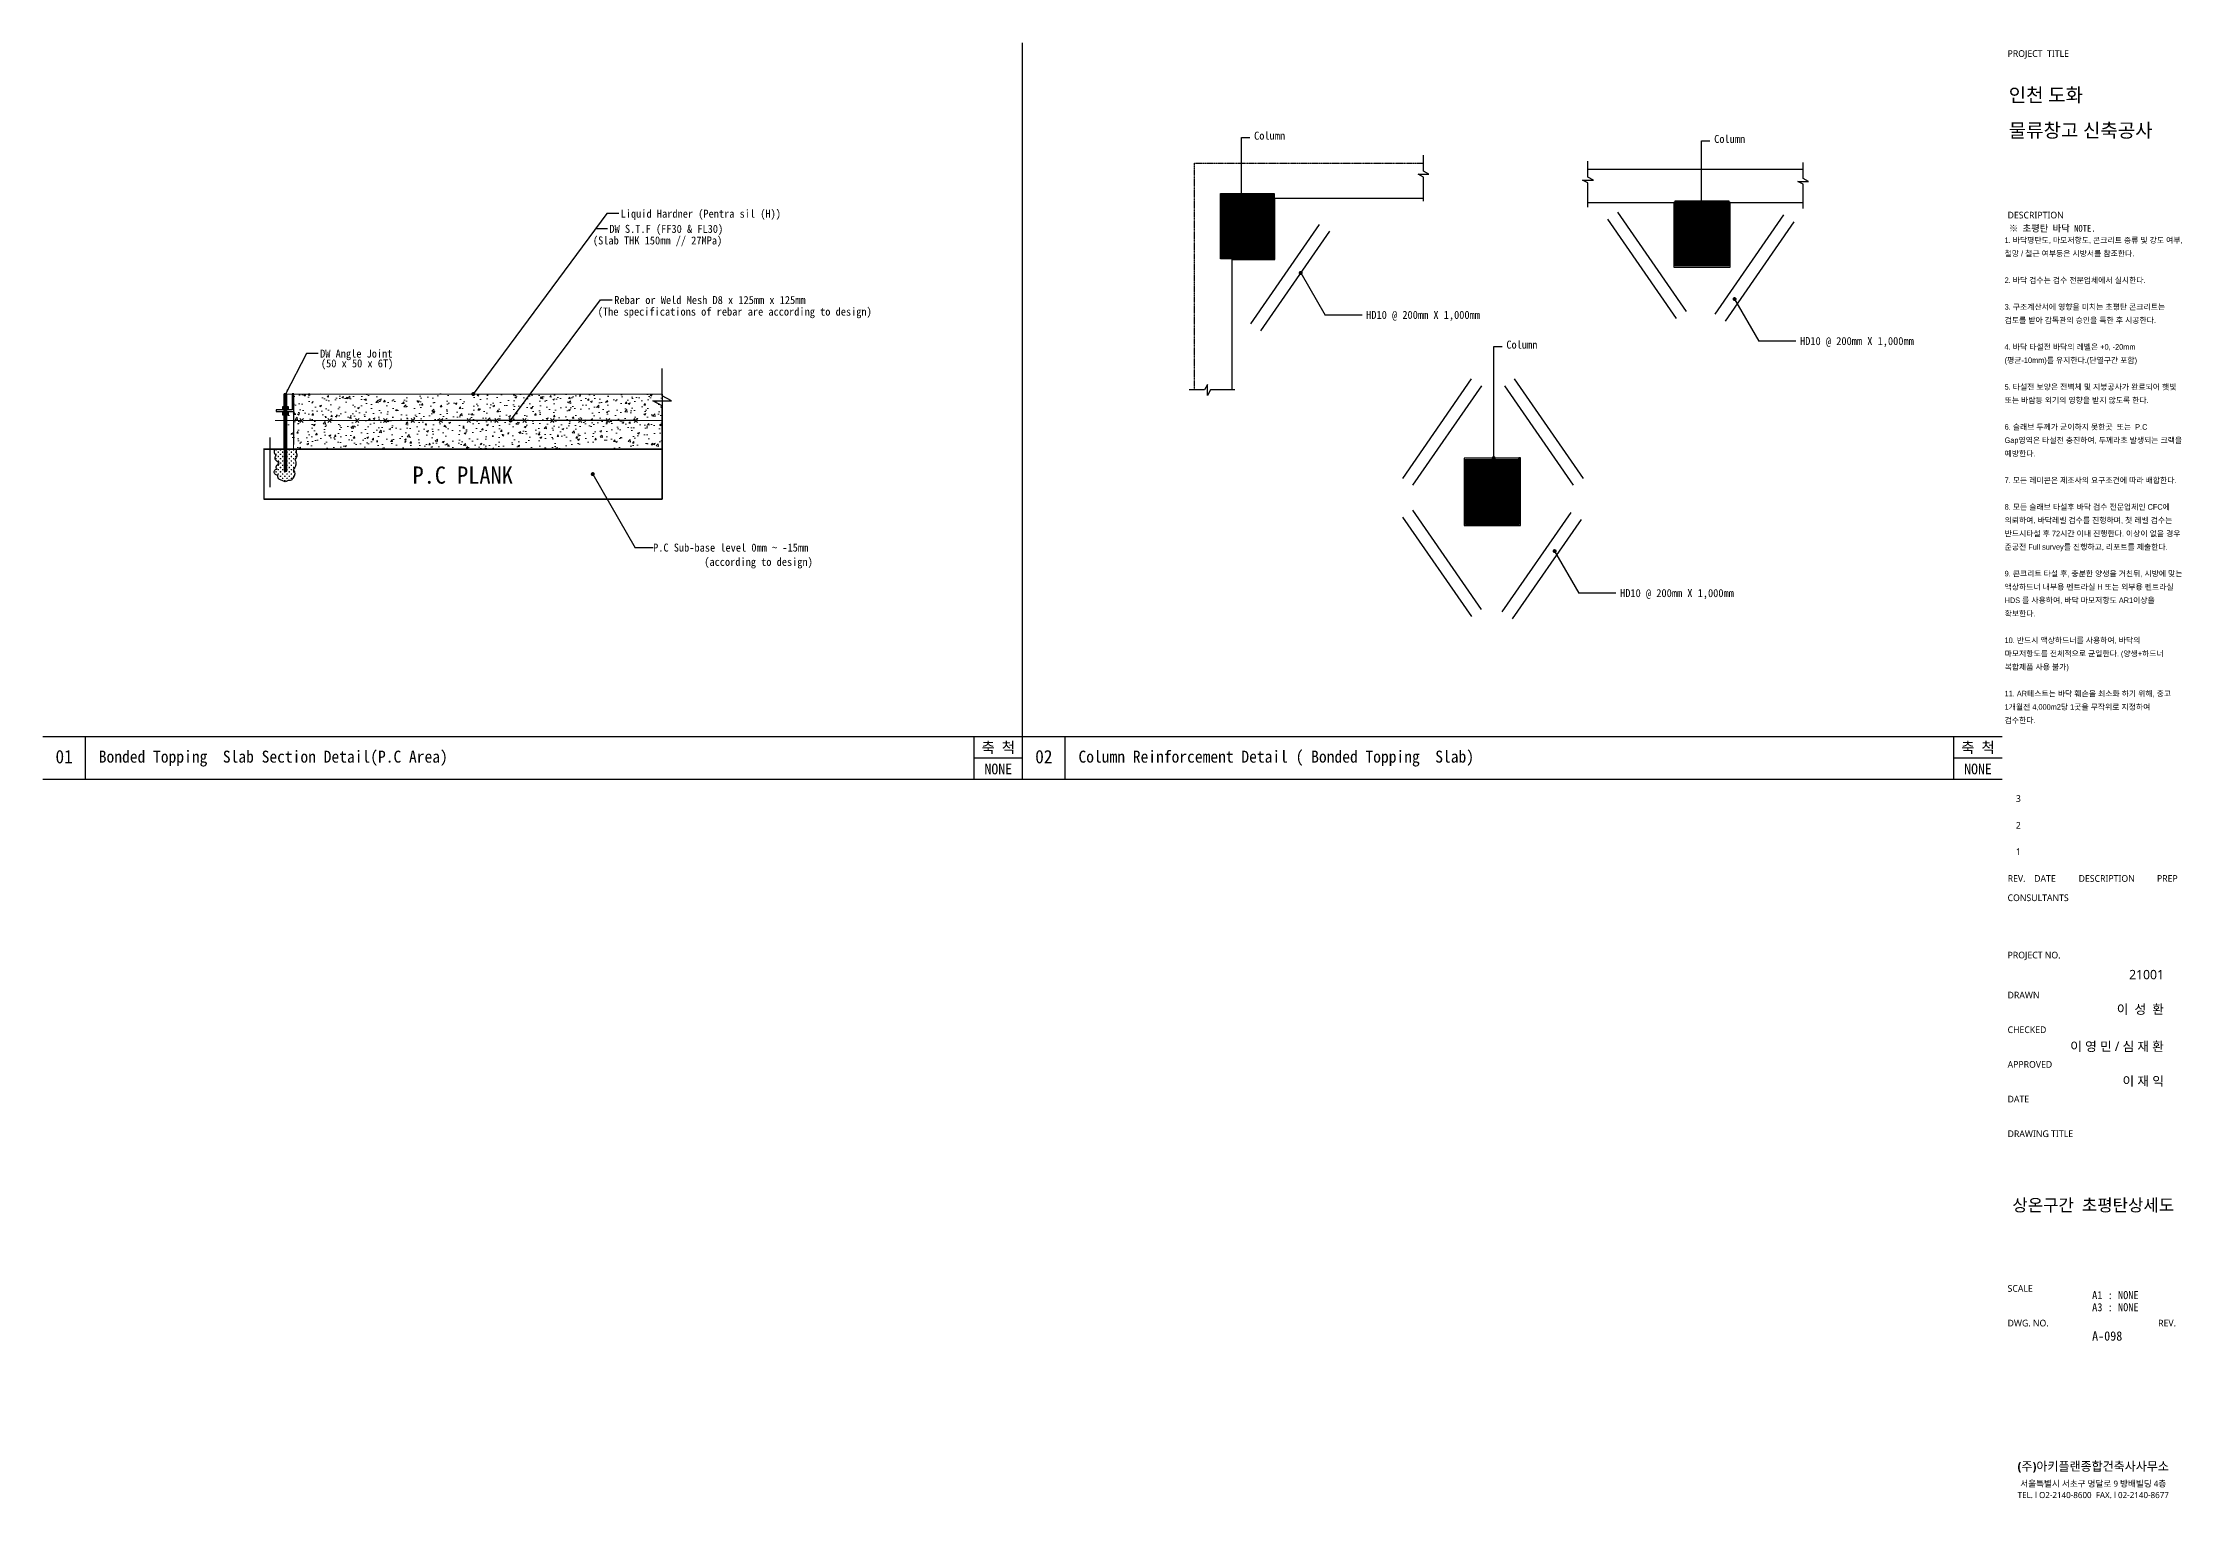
# Model space of a CAD drawing. Header units: millimetres. Extents: x 1364877 to 2662909, y 234189 to 1399913.
# Drawn here: x 1841976 to 2242909, y 831393 to 1104289 of the extents above; entities that cross this region are included whole.
import ezdxf
from ezdxf.enums import TextEntityAlignment as Align

# ---------------------------------------------------------------- set-up
doc = ezdxf.new("R2010")
doc.units = ezdxf.units.MM
doc.header["$LTSCALE"] = 5
doc.header["$MEASUREMENT"] = 0
for name, pattern in [('DASHED.5x.5', [1, 0.5, -0.5]), ('FORM$0$PHANTOM2', [31.750000000000004, 15.875, -3.175, 3.175, -3.175, 3.175, -3.175]), ('HID', [2, 1.1, -0.9])]:
    doc.linetypes.add(name, pattern=pattern)
for name, color, linetype, lineweight in [('A-BORD-TEXT', 3, 'CONTINUOUS', 25), ('A-CONC-LIN2', 7, 'CONTINUOUS', 25), ('A-CUTL', 7, 'CONTINUOUS', 25), ('A-MKXS-LEAD', 7, 'CONTINUOUS', 25), ('A-MKXS-TEXT1', 3, 'CONTINUOUS', 25), ('A-MKXX-NAME', 3, 'CONTINUOUS', 25), ('A-SECT-MESH', 8, 'HID', 18), ('A-XXXX-HATC', 8, 'CONTINUOUS', 18), ('A-XXXX-TABL', 7, 'CONTINUOUS', 25), ('A-XXXX-TXT2', 3, 'CONTINUOUS', 25), ('FC Ground Beam', 52, 'DASHED.5x.5', 0), ('FORM(미추홀)$0$A-BORD-TEXT', 3, 'CONTINUOUS', 25), ('문자 참고', 3, 'CONTINUOUS', 13)]:
    doc.layers.add(name, color=color, linetype=linetype, lineweight=lineweight)
for name, color, linetype in [('CA-ANNO-TEXT', 3, 'CONTINUOUS'), ('DW-ETC', 7, 'CONTINUOUS'), ('FORM(미추홀)$0$FORM', 7, 'CONTINUOUS')]:
    doc.layers.add(name, color=color, linetype=linetype)
doc.styles.add('FORM(미추홀)$0$맑은고딕', font='malgun.ttf')
doc.styles.add('FORM(미추홀)$0$맑은고딕B', font='malgunbd.ttf')
doc.styles.add('돋움', font='')
doc.styles.add('돋움_14', font='', dxfattribs={"height": 2.5})
doc.styles.add('돋움체', font='')
doc.styles.add('맑은고딕', font='')
doc.styles.get('돋움').set_extended_font_data('DotumChe')
doc.styles.get('돋움_14').set_extended_font_data('Dotum')
doc.styles.get('돋움체').set_extended_font_data('DotumChe')
doc.styles.get('맑은고딕').set_extended_font_data('DotumChe')

msp = doc.modelspace()

# ---------------------------------------------------------------- hatches: boundary and pattern name
at = {"layer": 'A-XXXX-HATC', "true_color": 0x939598}
h = msp.add_hatch(dxfattribs=at)
h.set_pattern_fill('ANSI31', color=252, scale=37.79700348224709)
h.set_pattern_definition([(44.99999999999999, (1461714.363510808, 1224968.013128294), (-84.85669296988037, 84.85669296988037), [])])
h.paths.add_polyline_path([(2064894.126492955, 1063794.889622783), (2062794.124939582, 1063794.889622783), (2062794.124939582, 1076028.306021153), (2072831.497224227, 1076028.306021153), (2072831.497224227, 1063794.889622783)])
h = msp.add_hatch(dxfattribs=at)
h.set_pattern_fill('ANSI31', color=252, scale=37.79700348224709)
h.set_pattern_definition([(44.99999999999999, (1549408.903768571, 1223532.532839899), (-84.85669296988037, 84.85669296988037), [])])
h.paths.add_polyline_path([(2150136.729945944, 1062440.556781051), (2148036.728392571, 1062440.556781051), (2148036.728392571, 1074673.973179398), (2158074.100677215, 1074673.973179398), (2158074.100677215, 1062440.556781051)])
at = {"layer": 'A-XXXX-HATC'}
h = msp.add_hatch(dxfattribs=at)
h.set_pattern_fill('ANSI31', color=256, scale=32.33885299032154)
h.set_pattern_definition([(44.99999999999999, (891241.3265980035, 1220563.114194548), (-72.60279562867262, 72.60279562867262), [])])
h.paths.add_polyline_path([(1887265.555339828, 1038469.661192871), (1887265.171141796, 1023961.45732294), (1887735.250401968, 1023961.45732294), (1887752.618850762, 1038469.661192871)])
h = msp.add_hatch(dxfattribs=at)
h.set_pattern_fill('AR-CONC', color=256, scale=19.40331179419293)
h.set_pattern_definition([(49.99999999999999, (891241.3265980035, 1220563.114194548), (3534.985936651299, -309.2710464256481), [369.6330896793752, -4065.963986473127]), (355, (891241.3265980035, 1220563.114194548), (-683.8390946028193, 3707.135538587863), [295.7064717435002, -3252.782524011154]), (100.4514446999999, (891535.9078134838, 1220537.341677752), (2851.146832721668, 3397.864341050446), [314.1397886971262, -3455.540543477873]), (46.1842, (891241.3265980035, 1221548.802433693), (5259.831151300771, -815.7603974324111), [554.4496345190573, -6098.945979709612]), (96.63555760999992, (891679.6454711007, 1221480.82293081), (4606.426434231687, 4800.886241598417), [471.2098759146099, -5183.315496459825]), (351.1841511700001, (891241.3265980035, 1221548.802433693), (4606.426434493128, 4800.886241361913), [443.5590686641929, -4879.151582127928]), (21, (891734.1707175756, 1221302.380373907), (2941.82130628174, -1984.283526118993), [369.6330896793752, -4065.963986473128]), (326.0000000000001, (891734.1707175756, 1221302.380373907), (1199.164025542946, 3573.856535409604), [295.7064717435001, -3252.771189178502]), (71.45144499999999, (891979.3224929813, 1221137.023412401), (4140.985325265136, 1589.573027736826), [314.1397886971273, -3455.534586661162]), (37.49999999999998, (891241.3265980035, 1220563.114194548), (59.9291318797908, 1640.647783025893), [0, -3213.343659612703, 0, -3302.055601135753, 0, -3265.092292167815]), (7.499999999999998, (891241.3265980035, 1220563.114194548), (1296.522745670206, 1943.834928917445), [0, -1882.664536766951, 0, -3139.417041676827, 0, -1244.431401920563]), (327.5, (890142.2842113636, 1220563.114194548), (2630.906594382994, -111.1566058789525), [0, -1232.110298931251, 0, -3844.184132665504, 0, -5100.936637575379]), (317.5, (889649.4400917897, 1220563.114194548), (2874.196692251468, 493.3581333520114), [0, -1601.743388610626, 0, -2552.932539385552, 0, -3622.404278857877])])
h.paths.add_polyline_path([(1887265.387702612, 1028074.540649325), (1887265.555339828, 1038469.661192871), (1958104.402579565, 1038393.723769048), (1958104.402579565, 1028074.642382882)])
h = msp.add_hatch(color=256, dxfattribs=at)
h.dxf.hatch_style = 1
h.paths.add_polyline_path([(1887006.462012397, 1034477.901427335), (1887006.462012397, 1035150.146525673), (1888008.506602856, 1035150.146525673), (1888008.506602856, 1034477.901427335)])
h.paths.add_polyline_path([(1887006.462012397, 1035442.38463221), (1887006.462012397, 1036114.629730548), (1888008.506602856, 1036114.629730548), (1888008.506602856, 1035442.38463221)])
at = {"layer": 'A-XXXX-HATC', "true_color": 0xc7c8ca}
h = msp.add_hatch(dxfattribs=at)
h.set_pattern_fill('CROSS', color=9, scale=64.67770598064308)
h.set_pattern_definition([(0, (727021.2783414694, 1220563.114194548), (410.7034329770836, 410.7034329770835), [205.3517164885418, -616.0551494656254]), (90, (727123.9541997137, 1220460.438336304), (-410.7034329770836, 410.7034329770835), [205.3517164885418, -616.0551494656253])])
edge = h.paths.add_edge_path()
edge.add_line((1889481.66916471, 1028074.543832165), (1889481.66916471, 1027451.642594413))
edge.add_arc((1888612.825911447, 1026939.777783002), 1008.411713489152, -50.65520475658559, 30.50377073245022, ccw=False)
edge.add_arc((1887906.033333805, 1025401.216053218), 1545.20512183085, -48.69428943633039, 29.407014295677698, ccw=False)
edge.add_arc((1888065.883960528, 1023487.648856623), 1143.023452375816, -45.30975797009211, 41.19428151866498, ccw=False)
edge.add_arc((1888242.507846745, 1022832.015883947), 646.5762037537813, 245.19957228204072, 345.9503611125955, ccw=False)
edge.add_arc((1887427.697343581, 1022707.6825797), 713.7990307605854, 220.3983799548537, 319.6016200451463, ccw=False)
edge.add_arc((1886867.798705301, 1023087.26847287), 842.3556064344995, 169.9005265221081, 271.10878817012707, ccw=False)
edge.add_arc((1885947.114021227, 1023793.566518287), 566.0099432677076, 94.67883500395948, 279.29099229905637, ccw=False)
edge.add_arc((1886296.412268498, 1024731.210089862), 543.9778360443762, 90.44653663725347, 223.3651359590541, ccw=False)
edge.add_arc((1886329.866918995, 1025492.469663901), 220.5433734276151, 99.84100935775638, 260.15899064224357, ccw=False)
edge.add_arc((1886254.755266636, 1026409.352868842), 700.584876711828, 137.7100568450201, 273.0615667544278, ccw=False)
edge.add_arc((1886531.419700088, 1027683.859923792), 1129.983560897742, 166.1069406391549, 225.2930733416773, ccw=False)
edge.add_line((1885434.493158568, 1027955.180786252), (1885434.493158568, 1028057.794367572))
edge.add_line((1885434.493158568, 1028057.794367572), (1889481.66916471, 1028074.543832165))
at = {"layer": 'A-XXXX-HATC', "true_color": 0x939598}
h = msp.add_hatch(dxfattribs=at)
h.set_pattern_fill('ANSI31', color=252, scale=37.79700348224709)
h.set_pattern_definition([(44.99999999999999, (1510059.742738741, 1175054.904453062), (-84.85669296988037, 84.85669296988037), [])])
h.paths.add_polyline_path([(2110787.568916113, 1013962.928394238), (2108687.567362742, 1013962.928394238), (2108687.567362742, 1026196.344792583), (2118724.939647385, 1026196.344792583), (2118724.939647385, 1013962.928394238)])

# ---------------------------------------------------------------- linework, layer by layer
at = {"layer": 'A-CONC-LIN2'}
for p, q in [((1883423.693047318, 1028074.642382882, 1.893316833769678e-09), (1958104.402579565, 1028074.642382882, 1.893316833769678e-09)), ((1884534.205152293, 1030294.747802531, 1.893316833769678e-09), (1884534.205152293, 1020962.253046346, 1.893316833769678e-09)), ((1958104.402579565, 1018742.147626697, 1.893316833769678e-09), (1883423.693047318, 1018742.147626697, 1.893316833769678e-09))]:
    msp.add_line(p, q, dxfattribs=at)
for points in [[(2131676.187854121, 1080594.683560818), (2172031.620855982, 1080594.683560818)], [(2131676.187854121, 1074349.628210834), (2148036.728392571, 1074349.628210834)], [(2148305.580081447, 1052586.094810161), (2135386.908411222, 1071224.999613872)], [(2150169.470561825, 1053877.961977163), (2137250.798891599, 1072516.866780899)], [(2147788.343455767, 1074349.628210834), (2147788.343455767, 1062245.817624436), (2158359.322482487, 1062245.817624436), (2158359.322482487, 1074349.628210834), (2158074.100677215, 1074349.628210834), (2158074.100677215, 1062440.556781051), (2148036.728392571, 1062440.556781051), (2148036.728392571, 1074349.628210834), (2147788.343455767, 1074349.628210834)], [(2155507.883049272, 1053390.326157339), (2168426.55471951, 1072029.230961051)], [(2170290.445199875, 1070737.363794048), (2157371.77352965, 1052098.458990314)], [(2158074.100677215, 1074349.628210834), (2172031.620855982, 1074349.628210834)], [(2096945.645976688, 1022618.795304183), (2109864.317646914, 1041257.700107917)], [(2111728.208127292, 1039965.83294089), (2098809.536457054, 1021326.928137156)], [(2128987.656803798, 1021328.680618451), (2116068.985133573, 1039967.585422185)], [(2130851.547284177, 1022620.547785476), (2117932.87561395, 1041259.452589211)], [(2108439.182425938, 1026381.873572382), (2108439.182425938, 1013768.189237623), (2119010.161452668, 1013768.189237623), (2119010.161452668, 1026446.269395576), (2118724.939647385, 1026446.269395576), (2118724.939647385, 1013962.928394238), (2108687.567362742, 1013962.928394238), (2108687.567362742, 1026196.344792583), (2118724.939647385, 1026196.344792583), (2118724.939647385, 1026446.269395576), (2108439.182425938, 1026381.873572382)], [(2109879.718397031, 996714.0653987392), (2096961.046726804, 1015352.970202451)], [(2111743.608877408, 998005.9325657659), (2098824.937207172, 1016644.837369476)], [(2115598.370525263, 997576.7996027418), (2128517.0421955, 1016215.704406452)], [(2130380.932675866, 1014923.837239427), (2117462.261005641, 996284.9324357151)]]:
    msp.add_lwpolyline(points, dxfattribs=at)
for points, elevation in [([(1888725.885686792, 1038471.23525576), (1888725.885686792, 1035442.38463221), (1885747.693737295, 1035442.38463221), (1885747.693737295, 1035150.146525673), (1889018.12379335, 1035150.146525673), (1889018.12379335, 1038471.23525576)], -3.786633667539356e-09), ([(1887265.387702612, 1028074.540649325), (1887265.555339828, 1038469.661192871), (1958104.402579565, 1038393.723769048), (1958104.402579565, 1028074.642382882)], 1.893316833769678e-09), ([(1883423.694741842, 1028138.631711855), (1883423.694741842, 1018742.147626697), (1958104.402579565, 1018742.147626697), (1958104.402579565, 1028074.642382882)], -3.786633667539356e-09)]:
    msp.add_lwpolyline(points, close=True, dxfattribs=dict(at, elevation=elevation))
at = {"layer": 'A-CUTL'}
for points in [[(2100839.076804573, 1074567.035615223), (2100839.076804573, 1079117.378796125), (2099819.087022057, 1079669.631085327), (2101859.066587087, 1079669.631085327), (2100839.076804573, 1080213.47223258), (2100839.076804573, 1083215.853093926)], [(2131676.187854121, 1073447.056512799), (2131676.187854121, 1077997.3996937), (2130656.198071617, 1078549.651982903), (2132696.177636635, 1078549.651982903), (2131676.187854121, 1079093.493130133), (2131676.187854121, 1082095.873991501)], [(2172031.620855982, 1073199.805409986), (2172031.620855982, 1077750.148590888), (2171011.631073467, 1078302.40088009), (2173051.610638498, 1078302.40088009), (2172031.620855982, 1078846.242027344), (2172031.620855982, 1081848.622888689)], [(2065461.081545189, 1039189.04035584), (2060902.327222328, 1039189.04035584), (2060358.486075086, 1038169.050573325), (2060358.486075086, 1040209.030138355), (2059806.233785884, 1039189.04035584), (2056891.522692112, 1039189.04035584)]]:
    msp.add_lwpolyline(points, dxfattribs=at)
at = {"layer": 'A-CUTL', "elevation": 1.893316833769678e-09}
msp.add_lwpolyline([(1958104.402579565, 1018742.147626697), (1958104.402579565, 1036205.08732719), (1956359.010268563, 1037150.093753557), (1959849.794890564, 1037150.093753557), (1958104.402579565, 1038080.707150959), (1958104.402579565, 1043218.339468379)], dxfattribs=at)
at = {"layer": 'A-MKXS-LEAD'}
for p, q in [((2066716.375104178, 1086533.719382584), (2068297.939350195, 1086533.719382584)), ((2066724.116374192, 1070659.794170627), (2066716.375104178, 1086533.719382584)), ((2152973.145473121, 1085917.222759854), (2154554.709719138, 1085917.222759854)), ((2152980.886743135, 1070043.297547897), (2152973.145473121, 1085917.222759854)), ((1949957.334934096, 1072254.901294086, 1.893316833769678e-09), (1947750.983957297, 1072254.901294165, 1.893316833769678e-09)), ((1947849.939256401, 1069410.923053337, 1.893316833769678e-09), (1945643.588279602, 1069410.923053416, 1.893316833769678e-09)), ((2077823.042040824, 1061138.060432069), (2082377.802036163, 1053236.737223014)), ((2159170.380742291, 1056229.117412916), (2163725.14073763, 1048327.794203862)), ((2089325.931825348, 1053236.737223014), (2082377.802036163, 1053236.737223014)), ((2114008.270052022, 1047352.442827838), (2115589.83429804, 1047352.442827838)), ((2114008.270052022, 1026416.739841769), (2114008.270052022, 1047352.442827838)), ((2170673.270526815, 1048327.794203862), (2163725.14073763, 1048327.794203862)), ((1893603.902971033, 1046020.353958394, 1.893316833769678e-09), (1891397.551994234, 1046020.353958474, 1.893316833769678e-09)), ((1945093.445083066, 1023420.321473919, 1.893316833769678e-09), (1953052.614097626, 1009613.234618672, 1.893316833769678e-09)), ((1956387.540601029, 1009613.234618672, 1.893316833769678e-09), (1953052.614097626, 1009613.234618672, 1.893316833769678e-09)), ((2125432.212501035, 1008973.02728994), (2129986.972496375, 1001071.704080885)), ((2136935.102285559, 1001071.704080885), (2129986.972496375, 1001071.704080885))]:
    msp.add_line(p, q, dxfattribs=at)
for points, elevation in [([(1947750.983957297, 1072254.901294165), (1922684.978959706, 1038427.759315008)], 1.893316833769678e-09), ([(1929695.703083906, 1033457.91205602), (1946549.785093566, 1056066.200769602), (1948756.136070365, 1056066.200769523)], -3.786633667539356e-09), ([(1891397.551994234, 1046020.353958474), (1887469.946375333, 1038425.779572803)], 1.893316833769678e-09)]:
    msp.add_lwpolyline(points, dxfattribs=dict(at, elevation=elevation))
at = {"layer": 'A-MKXS-LEAD', "const_width": 375.0000037500931}
for points in [[(2066536.616372317, 1070659.794170627, 1), (2066911.616376067, 1070659.794170627, 1)], [(2152793.38674126, 1070043.297547896, 1), (2153168.38674501, 1070043.297547896, 1)], [(2077635.542038949, 1061138.060432069, 1), (2078010.542042699, 1061138.060432069, 1)], [(2158982.880740416, 1056229.117412917, 1), (2159357.880744166, 1056229.117412917, 1)], [(2113820.770050148, 1026416.739841769, 1), (2114195.770053897, 1026416.739841769, 1)], [(2125244.71249916, 1008973.02728994, 1), (2125619.71250291, 1008973.02728994, 1)]]:
    msp.add_lwpolyline(points, format="xyb", close=True, dxfattribs=at)
for points, elevation in [([(1922497.478957831, 1038427.759315008, 1), (1922872.47896158, 1038427.759315008, 1)], 1.893316833769678e-09), ([(1929508.203082032, 1033457.912056019, 1), (1929883.203085781, 1033457.912056019, 1)], -3.786633667539356e-09), ([(1944905.94508111, 1023420.321474059, 1), (1945280.94508486, 1023420.321474059, 1)], 1.893316833769678e-09)]:
    msp.add_lwpolyline(points, format="xyb", close=True, dxfattribs=dict(at, elevation=elevation))
at = {"layer": 'A-MKXS-LEAD'}
msp.add_solid([(1888039.048312342, 1039186.278793939, 1.893316833769678e-09), (1887761.637649014, 1039329.744328854, 1.893316833769678e-09), (1887469.946375333, 1038425.779572803, 1.893316833769678e-09)], dxfattribs=at)
at = {"layer": 'A-SECT-MESH', "linetype": 'Continuous'}
for p, q in [((1890190.327497583, 1033854.202143737, 1.893316833769678e-09), (1890814.201953, 1033117.372233366, 1.893316833769678e-09)), ((1890856.741602641, 1033854.202143737, 1.893316833769678e-09), (1890190.327497583, 1033117.372233366, 1.893316833769678e-09)), ((1895465.838181406, 1033457.91205602, -3.786633667539356e-09), (1890777.389814529, 1033457.91205602, -3.786633667539356e-09)), ((1895411.719095556, 1033854.202143737, 1.893316833769678e-09), (1896035.593550994, 1033117.372233366, 1.893316833769678e-09)), ((1896078.133200614, 1033854.202143737, 1.893316833769678e-09), (1895411.719095556, 1033117.372233366, 1.893316833769678e-09)), ((1900687.229779379, 1033457.91205602, -3.786633667539356e-09), (1895998.781412522, 1033457.91205602, -3.786633667539356e-09)), ((1900633.11069353, 1033854.202143737, 1.893316833769678e-09), (1901256.985148967, 1033117.372233366, 1.893316833769678e-09)), ((1901299.524798589, 1033854.202143737, 1.893316833769678e-09), (1900633.11069353, 1033117.372233366, 1.893316833769678e-09)), ((1905908.621377373, 1033457.91205602, -3.786633667539356e-09), (1901220.173010496, 1033457.91205602, -3.786633667539356e-09)), ((1905854.502291504, 1033854.202143737, 1.893316833769678e-09), (1906478.376746941, 1033117.372233366, 1.893316833769678e-09)), ((1906520.916396562, 1033854.202143737, 1.893316833769678e-09), (1905854.502291504, 1033117.372233366, 1.893316833769678e-09)), ((1911130.012975347, 1033457.91205602, -3.786633667539356e-09), (1906441.56460847, 1033457.91205602, -3.786633667539356e-09)), ((1911075.893889497, 1033854.202143737, 1.893316833769678e-09), (1911699.768344915, 1033117.372233366, 1.893316833769678e-09)), ((1911742.307994556, 1033854.202143737, 1.893316833769678e-09), (1911075.893889497, 1033117.372233366, 1.893316833769678e-09)), ((1916351.404573321, 1033457.91205602, -3.786633667539356e-09), (1911662.956206444, 1033457.91205602, -3.786633667539356e-09)), ((1916297.28548747, 1033854.202143737, 1.893316833769678e-09), (1916921.159942908, 1033117.372233366, 1.893316833769678e-09)), ((1916963.69959253, 1033854.202143737, 1.893316833769678e-09), (1916297.28548747, 1033117.372233366, 1.893316833769678e-09)), ((1921572.796171295, 1033457.91205602, -3.786633667539356e-09), (1916884.347804436, 1033457.91205602, -3.786633667539356e-09)), ((1921518.677085445, 1033854.202143737, 1.893316833769678e-09), (1922142.551540881, 1033117.372233366, 1.893316833769678e-09)), ((1922185.091190503, 1033854.202143737, 1.893316833769678e-09), (1921518.677085445, 1033117.372233366, 1.893316833769678e-09)), ((1926794.187769288, 1033457.91205602, -3.786633667539356e-09), (1922105.739402412, 1033457.91205602, -3.786633667539356e-09)), ((1926740.068683419, 1033854.202143737, 1.893316833769678e-09), (1927363.943138856, 1033117.372233366, 1.893316833769678e-09)), ((1927406.482788476, 1033854.202143737, 1.893316833769678e-09), (1926740.068683419, 1033117.372233366, 1.893316833769678e-09)), ((1932015.579367261, 1033457.91205602, -3.786633667539356e-09), (1927327.131000385, 1033457.91205602, -3.786633667539356e-09)), ((1931961.460281412, 1033854.202143737, 1.893316833769678e-09), (1932585.33473683, 1033117.372233366, 1.893316833769678e-09)), ((1932627.87438647, 1033854.202143737, 1.893316833769678e-09), (1931961.460281412, 1033117.372233366, 1.893316833769678e-09)), ((1937236.970965235, 1033457.91205602, -3.786633667539356e-09), (1932548.522598359, 1033457.91205602, -3.786633667539356e-09)), ((1937182.851879386, 1033854.202143737, 1.893316833769678e-09), (1937806.726334823, 1033117.372233366, 1.893316833769678e-09)), ((1937849.265984444, 1033854.202143737, 1.893316833769678e-09), (1937182.851879386, 1033117.372233366, 1.893316833769678e-09)), ((1942458.362563209, 1033457.91205602, -3.786633667539356e-09), (1937769.914196352, 1033457.91205602, -3.786633667539356e-09)), ((1942404.243477359, 1033854.202143737, 1.893316833769678e-09), (1943028.117932796, 1033117.372233366, 1.893316833769678e-09)), ((1943070.657582418, 1033854.202143737, 1.893316833769678e-09), (1942404.243477359, 1033117.372233366, 1.893316833769678e-09)), ((1947679.754161202, 1033457.91205602, -3.786633667539356e-09), (1942991.305794326, 1033457.91205602, -3.786633667539356e-09)), ((1947625.635075334, 1033854.202143737, 1.893316833769678e-09), (1948249.509530771, 1033117.372233366, 1.893316833769678e-09)), ((1948292.049180392, 1033854.202143737, 1.893316833769678e-09), (1947625.635075334, 1033117.372233366, 1.893316833769678e-09)), ((1952901.145759176, 1033457.91205602, -3.786633667539356e-09), (1948212.697392299, 1033457.91205602, -3.786633667539356e-09)), ((1952847.026673326, 1033854.202143737, 1.893316833769678e-09), (1953470.901128744, 1033117.372233366, 1.893316833769678e-09)), ((1953513.440778385, 1033854.202143737, 1.893316833769678e-09), (1952847.026673326, 1033117.372233366, 1.893316833769678e-09)), ((1958122.537357151, 1033457.91205602, -3.786633667539356e-09), (1953434.088990274, 1033457.91205602, -3.786633667539356e-09))]:
    msp.add_line(p, q, dxfattribs=at)
at = {"layer": 'A-SECT-MESH', "linetype": 'Continuous', "elevation": -3.786633667539356e-09}
for points in [[(1890293.142383599, 1033457.91205602), (1885555.998216555, 1033457.91205602)], [(1895514.533981591, 1033457.91205602), (1890777.389814529, 1033457.91205602)], [(1900735.925579566, 1033457.91205602), (1895998.781412522, 1033457.91205602)], [(1905957.31717754, 1033457.91205602), (1901220.173010496, 1033457.91205602)], [(1911178.708775513, 1033457.91205602), (1906441.56460847, 1033457.91205602)], [(1916400.100373507, 1033457.91205602), (1911662.956206444, 1033457.91205602)], [(1937285.666765421, 1033457.91205602), (1932548.522598359, 1033457.91205602)]]:
    msp.add_lwpolyline(points, dxfattribs=at)
at = {"layer": 'A-XXXX-TABL'}
for p, q in [((2016506.935917111, 974239.2013120172), (2016506.935917111, 966239.2013120172)), ((2200194.435933315, 974239.2013120172), (2200194.435933315, 966239.2013120172)), ((2016506.935917111, 970239.2013120172), (2025663.708496125, 970239.2013120172)), ((2200194.435933315, 970239.2013120172), (2209351.208512329, 970239.2013120172))]:
    msp.add_line(p, q, dxfattribs=at)
for points in [[(2025663.708352717, 966239.2013120172), (2025663.708352717, 1104289.201311831)], [(1841976.208336511, 974239.2013120172), (2209351.208368921, 974239.2013120172)], [(1849976.208336511, 966239.2013120172), (1849976.208336511, 974239.2013120172)], [(2033663.708352717, 966239.2013120172), (2033663.708352717, 974239.2013120172)], [(1841976.208336512, 966239.2013120172), (2209351.208368922, 966239.2013120172)]]:
    msp.add_lwpolyline(points, dxfattribs=at)
at = {"layer": 'DW-ETC'}
msp.add_line((1958104.402579565, 1028074.642382882, 1.893316833769678e-09), (1958104.402579565, 1018742.147626697, 1.893316833769678e-09), dxfattribs=at)
at = {"layer": 'DW-ETC', "linetype": 'FORM$0$PHANTOM2'}
msp.add_lwpolyline([(2057920.330957514, 1039189.04035584), (2057920.330957514, 1081714.662663264), (2100839.076804573, 1081714.662663264)], dxfattribs=at)
at = {"layer": 'DW-ETC'}
for points in [[(2064894.126492955, 1063794.889622783), (2062794.124939582, 1063794.889622783), (2062794.124939582, 1076028.306021153), (2072831.497224227, 1076028.306021153), (2072831.497224227, 1063794.889622783)], [(2064894.126492955, 1063794.889622783), (2064894.126492955, 1063643.701608853), (2072982.685238156, 1063643.701608853), (2072982.685238156, 1075133.990667457), (2072831.497224227, 1075133.990667457), (2072831.497224227, 1063794.889622783)], [(2150136.729945944, 1062440.556781051), (2148036.728392571, 1062440.556781051), (2148036.728392571, 1074673.973179398), (2158074.100677215, 1074673.973179398), (2158074.100677215, 1062440.556781051)], [(2110787.568916113, 1013962.928394238), (2108687.567362742, 1013962.928394238), (2108687.567362742, 1026196.344792583), (2118724.939647385, 1026196.344792583), (2118724.939647385, 1013962.928394238)]]:
    msp.add_lwpolyline(points, close=True, dxfattribs=at)
for points in [[(2072831.497224227, 1075133.990667457), (2072831.497224227, 1063794.889622783), (2064894.126492955, 1063794.889622783), (2064894.126492955, 1039189.04035584)], [(2072831.497224227, 1075133.990667457), (2100839.076804573, 1075133.990667457)], [(2072982.685238156, 1063643.701608853), (2072982.685238156, 1075133.990667457)], [(2068448.317794831, 1051593.386573251), (2081366.989465067, 1070232.291376962)], [(2083230.879945434, 1068940.424209937), (2070312.208275208, 1050301.519406225)], [(2064894.126492955, 1063643.701608853), (2072982.685238156, 1063643.701608853)]]:
    msp.add_lwpolyline(points, dxfattribs=at)
for points, elevation in [([(1887265.555339828, 1038469.661192871), (1887265.171141796, 1023961.45732294), (1887735.250401968, 1023961.45732294), (1887752.618850762, 1038469.661192871)], -3.786633667539356e-09), ([(1887006.462012397, 1035442.38463221), (1887006.462012397, 1036114.629730548), (1888008.506602856, 1036114.629730548), (1888008.506602856, 1035442.38463221)], 1.893316833769678e-09), ([(1887006.462012397, 1034477.901427335), (1887006.462012397, 1035150.146525673), (1888008.506602856, 1035150.146525673), (1888008.506602856, 1034477.901427335)], -3.786633667539356e-09)]:
    msp.add_lwpolyline(points, close=True, dxfattribs=dict(at, elevation=elevation))
for points, elevation in [([(1888008.506602856, 1035442.38463221), (1887006.462012397, 1035442.38463221), (1887006.462012397, 1036114.629730548), (1888008.506602856, 1036114.629730548)], 1.893316833769678e-09), ([(1888008.506602856, 1034477.901427335), (1887006.462012397, 1034477.901427335), (1887006.462012397, 1035150.146525673), (1888008.506602856, 1035150.146525673)], -3.786633667539356e-09), ([(1887749.795778934, 1036114.629730548), (1888008.506602856, 1036114.629730548), (1888008.506602856, 1035442.38463221)], -3.786633667539356e-09), ([(1887749.795778934, 1035150.146525673), (1888008.506602856, 1035150.146525673), (1888008.506602856, 1034477.901427335)], -9.46658416884839e-09), ([(1921621.49197148, 1033457.91205602), (1916884.347804436, 1033457.91205602)], -3.786633667539356e-09), ([(1926842.883569454, 1033457.91205602), (1922105.739402412, 1033457.91205602)], -3.786633667539356e-09), ([(1932064.275167428, 1033457.91205602), (1927327.131000385, 1033457.91205602)], -3.786633667539356e-09), ([(1942507.058363395, 1033457.91205602), (1937769.914196352, 1033457.91205602)], -3.786633667539356e-09), ([(1947728.449961369, 1033457.91205602), (1942991.305794326, 1033457.91205602)], -3.786633667539356e-09), ([(1952949.841559342, 1033457.91205602), (1948212.697392299, 1033457.91205602)], -3.786633667539356e-09)]:
    msp.add_lwpolyline(points, dxfattribs=dict(at, elevation=elevation))
at = {"layer": 'DW-ETC', "const_width": 194.0331179419293, "elevation": -3.786633667539356e-09}
msp.add_lwpolyline([(1889018.12379335, 1035150.146525673), (1889012.111952474, 1028133.84333909)], dxfattribs=at)
at = {"layer": 'DW-ETC', "elevation": 1.893316833769678e-09}
msp.add_lwpolyline([(1889481.66916471, 1028074.543832165), (1889481.66916471, 1027451.642594413, -0.3697077488042947), (1889252.144503609, 1026159.927847682, -0.3546161007639724), (1888925.986986964, 1024240.460517396, -0.3964532231230411), (1888869.742221367, 1022675.051472205, -0.4703020369252722), (1887971.295730015, 1022245.07059263, -0.4620820259205755), (1886884.098957147, 1022245.07059263, -0.4727419381753447), (1886038.495574642, 1023234.981996864, -1.041080937583809), (1885900.94439413, 1024357.690282555, -0.6551209971588495), (1886292.172801355, 1025275.171405606, -0.8414667343489184), (1886292.172801355, 1025709.767922197, -0.6703994296328841), (1885736.498154647, 1026880.764297797, -0.2641466664205954), (1885434.493158568, 1027955.180786252), (1885434.493158568, 1028057.794367572)], format="xyb", close=True, dxfattribs=at)
at = {"layer": 'DW-ETC', "ltscale": 0.5}
msp.add_arc((1957892.827580967, 1026212.914019098, 1.893316833769678e-09), 1861.728363341017, 83.47455777602349, 90, dxfattribs=at)
at = {"layer": 'FC Ground Beam'}
msp.add_lwpolyline([(2064894.126492955, 1039189.04035584), (2064894.126492955, 1063794.889622783), (2072831.497224227, 1063794.889622783), (2072831.497224227, 1075133.990667457), (2100839.076804573, 1075133.990667457)], dxfattribs=at)

# ---------------------------------------------------------------- texts
at = {"layer": 'A-BORD-TEXT', "style": '맑은고딕'}
msp.add_text('이 성 환', height=1750, dxfattribs=at).set_placement((2239668.958520378, 922200.3564676913), align=Align.RIGHT)
msp.add_text('상온구간 초평탄상세도', height=2300, dxfattribs=at).set_placement((2226413.708037558, 886351.7013118309), align=Align.MIDDLE_CENTER)
for s, height, p in [('A1 : NONE', 1499.999999999168, (2226198.966177124, 868723.597431852)), ('A3 : NONE', 1499.999999999168, (2226198.966177124, 866456.144550297)), ('A-098', 1749.99999999903, (2226198.966177124, 860937.9830773161))]:
    msp.add_text(s, height=height, dxfattribs=at).set_placement(p)
at = {"layer": 'A-MKXS-TEXT1', "style": '돋움체'}
for s, p in [('Bonded Topping  Slab Section Detail(P.C Area)', (1852476.226248718, 970439.8856155616)), ('Column Reinforcement Detail ( Bonded Topping  Slab)', (2036163.726264924, 970439.8856155616))]:
    msp.add_text(s, height=2250.000000000004, dxfattribs=at).set_placement(p, align=Align.MIDDLE_LEFT)
for s, p in [('축 척', (2021121.76683888, 971150.1743271914)), ('축 척', (2204809.266855084, 971150.1743271914)), ('NONE', (2021121.76683888, 967129.0067233113)), ('NONE', (2204809.266855084, 967129.0067233113))]:
    msp.add_text(s, height=2000, dxfattribs=at).set_placement(p, align=Align.CENTER)
at = {"layer": 'A-MKXX-NAME', "style": '맑은고딕'}
msp.add_text('※ 초평탄 바닥 NOTE.', height=1250, dxfattribs=at).set_placement((2210601.208368917, 1068873.950903414))
at = {"layer": 'A-XXXX-TXT2'}
for s, height, style, p in [('Column', 1499.999999996855, '돋움', (2069085.317344416, 1086121.280604871)), ('Column', 1499.999999996855, '돋움', (2155342.087713359, 1085504.783982141)), ('Liquid Hardner (Pentra sil (H))', 1499.999999996855, '돋움', (1950324.593085166, 1071491.473415495, 1.893316833769678e-09)), ('(Slab THK 150mm // 27MPa) ', 1499.999999996855, '돋움', (1945124.438191339, 1066473.812991077, 1.893316833769678e-09)), ('DW S.T.F (FF30 & FL30)', 1499.999999996855, '돋움', (1948217.197407471, 1068647.495174747, 1.893316833769678e-09)), ('(The specifications of rebar are according to design) ', 1499.999999996855, '돋움', (1946030.635005304, 1053129.090707263, 1.893316833769678e-09)), ('Rebar or Weld Mesh D8 x 125mm x 125mm', 1499.999999996855, '돋움', (1949123.394221435, 1055302.772890933, 1.893316833769678e-09)), ('HD10 @ 200mm X 1,000mm', 1499.999999996855, '돋움', (2090094.97501599, 1052519.504856954)), ('DW Angle Joint', 1499.999999996855, '돋움', (1893971.161122103, 1045256.926079804, 1.893316833769678e-09)), ('Column', 1499.999999996855, '돋움', (2116377.21229226, 1046940.004050126)), ('HD10 @ 200mm X 1,000mm', 1499.999999996855, '돋움', (2171442.313717457, 1047610.561837801)), ('(50 x 50 x 6T)', 1499.999999996855, '돋움', (1894124.497241518, 1043432.093298171, 1.893316833769678e-09)), ('P.C PLANK', 3233.885299032155, '맑은고딕', (1911302.268246965, 1021613.881438447, 1.893316833769678e-09)), ('P.C Sub-base level 0mm ~ -15mm', 1499.999999996855, '돋움', (1956406.641410996, 1008884.30211106, 1.893316833769678e-09)), ('(according to design)', 1499.999999996855, '돋움', (1965997.430154561, 1006212.318375535, 1.893316833769678e-09)), ('HD10 @ 200mm X 1,000mm', 1499.999999996855, '돋움', (2137704.145476201, 1000354.471714825))]:
    msp.add_text(s, height=height, dxfattribs=dict(at, style=style)).set_placement(p)
at = {"layer": 'CA-ANNO-TEXT', "style": '돋움체'}
for s, p in [('01', (1845976.226248718, 970439.8856155616)), ('02', (2029663.726264924, 970439.8856155616))]:
    msp.add_text(s, height=2500.000000000005, dxfattribs=at).set_placement(p, align=Align.MIDDLE_CENTER)
at = {"layer": 'FORM(미추홀)$0$A-BORD-TEXT', "style": 'FORM(미추홀)$0$맑은고딕'}
for s, height, p in [('PROJECT  TITLE', 1250, (2210348.855145881, 1101643.918825377)), ('인천 도화', 2600, (2210561.695280159, 1093193.375516746)), ('물류창고 신축공사', 2600, (2210561.695280159, 1086558.245633327)), ('DESCRIPTION', 1250, (2210351.208368922, 1071351.701311831)), ('REV.', 1250, (2210372.75240072, 946973.6549556893)), ('DATE', 1250, (2215334.768649796, 946973.6549556893)), ('DESCRIPTION', 1250, (2223670.460014278, 946973.6549556893)), ('PREP', 1250, (2238353.312809626, 946973.6549556893)), ('CONSULTANTS', 1250, (2210351.208368922, 943351.7013118309)), ('PROJECT NO.', 1250, (2210351.208368922, 932607.0352188018)), ('DRAWN', 1250, (2210351.208368922, 925107.0352188018)), ('CHECKED', 1250, (2210351.208368922, 918607.0352188018)), ('APPROVED', 1250, (2210351.208368922, 912107.0352188018)), ('DATE', 1250, (2210351.208368922, 905607.0352188018)), ('DRAWING TITLE', 1250, (2210351.208368922, 899107.0352188018)), ('SCALE', 1250, (2210351.208368922, 870107.0352188018)), ('DWG. NO.', 1250, (2210351.208368922, 863607.0352188018)), ('REV.', 1250, (2238586.124589341, 863607.0352188018))]:
    msp.add_text(s, height=height, dxfattribs=at).set_placement(p)
for s, p in [('3', (2212377.50879922, 962576.7374847257)), ('2', (2212377.50879922, 957576.7374847257)), ('1', (2212377.50879922, 952626.487250038))]:
    msp.add_text(s, height=1250, dxfattribs=at).set_placement(p, align=Align.MIDDLE)
for s, p in [('21001', (2239668.958839634, 928700.3564676908)), ('이 영 민 / 심 재 환', (2239668.958839634, 915237.360270292)), ('이 재 익', (2239668.958839634, 908737.360270292))]:
    msp.add_text(s, height=1750, dxfattribs=at).set_placement(p, align=Align.RIGHT)
at = {"layer": 'FORM(미추홀)$0$FORM', "color": 7}
for s, height, style, p in [('(주)아키플랜종합건축사사무소', 1650.000000000001, 'FORM(미추홀)$0$맑은고딕B', (2226413.708355883, 836542.1866831076)), ('서울특별시 서초구 명달로 9 방배빌딩 4층', 1150, 'FORM(미추홀)$0$맑은고딕', (2226413.708355883, 833543.9230194953)), ('TEL. l O2-2140-8600  FAX. l 02-2140-8677', 1150, 'FORM(미추홀)$0$맑은고딕', (2226413.708355883, 831415.6018077102))]:
    msp.add_text(s, height=height, dxfattribs=dict(at, style=style)).set_placement(p, align=Align.CENTER)
at = {"layer": '문자 참고', "insert": (2209794.67383688, 1067795.686442474), "char_height": 1050, "width": 33375.1512144493, "attachment_point": 1, "line_spacing_factor": 1.428571428571428, "style": '돋움_14'}
msp.add_mtext('1. 바닥평탄도, 마모저항도, 콘크리트 종류 및 강도 여부, 철망 / 철근 여부등은 시방서를 참조한다.\\P\\P2. 바닥 검수는 검수 전문업체에서 실시한다.\\P\\P3. 구조계산서에 영향을 미치는 초평탄 콘크리트는 검토를 받아 감독관의 승인을 득한 후 시공한다.\\P\\P4. 바닥 타설전 바닥의 레벨은 +0, -20mm (평균-10mm)를 유지한다.(단열구간 포함)\\P\\P5. 타설전 보양은 전벽체 및 지붕공사가 완료되어 햇빛 또는 바람등 외기의 영향을 받지 않도록 한다.\\P\\P6. 슬래브 두께가 균이하지 못한곳  또는  P.C Gap영역은 타설전 충진하여, 두께라초 발생되는 크랙을 예방한다.\\P\\P7. 모든 레미콘은 제조사의 요구조건에 따라 배합한다.\\P\\P8. 모든 슬래브 타설후 바닥 검수 전문업체인 CFC에 의뢰하여, 바닥레벨 검수를 진행하며, 첫 레벨 검수는 반드시타설 후 72시간 이내 진행한다. 이상이 없을 경우 준공전 Full survey를 진행하고, 리포트를 제출한다.\\P\\P9. 콘크리트 타설 후, 충분한 양생을 거친뒤, 시방에 맞는 액상하드너 내부용 펜트라실 H 또는 외부용 펜트라실 HDS 를 사용하여, 바닥 마모저항도 AR1이상을 확보한다.\\P\\P10. 반드시 액상하드너를 사용하여, 바닥의 마모저항도를 전체적으로 균일한다. (양생+하드너 복합제품 사용 불가)\\P\\P11. AR테스트는 바닥 훼손을 최소화 하기 위해, 중고 1개월전 4,000m2당 1곳을 무작위로 지정하여 검수한다.', dxfattribs=at)

doc.saveas('drawing.dxf')
